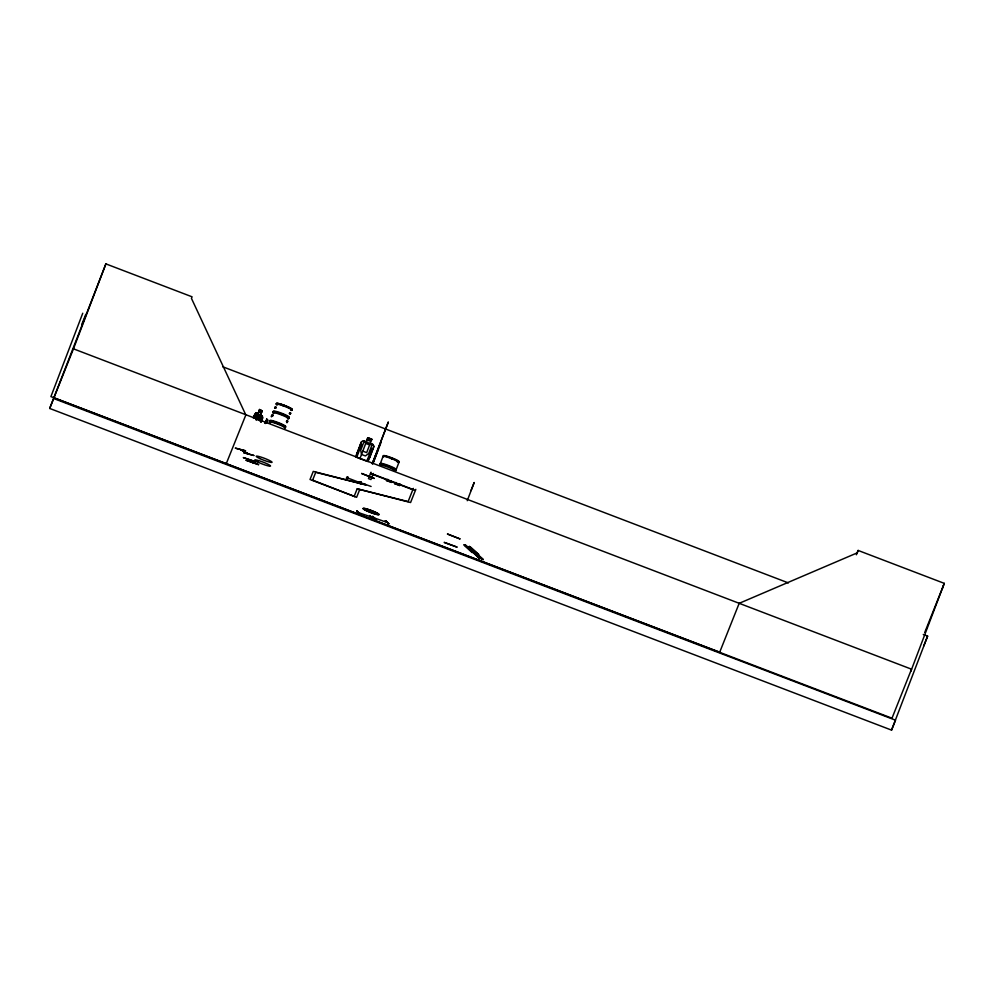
<?xml version="1.0" encoding="UTF-8"?>
<svg xmlns="http://www.w3.org/2000/svg" width="994" height="994" viewBox="0 0 994 994"><rect width="100%" height="100%" fill="white"/><g stroke="black" fill="none" stroke-linecap="round" stroke-linejoin="round"><path stroke-width="1.49" d="M256.278 420.238C254.849 413.231 258.452 412.721 257.148 419.592C259.185 414.597 263.311 417.02 258.167 420.002M357.206 452.817L356.908 457.451L366.699 461.166L369.706 457.6L373.943 446.492L373.036 444.467L370.327 443.448M357.07 457.352L357.355 452.854L361.555 441.833M254.029 455.563L243.667 452.717L253.582 455.351M246.152 460.259L258.589 464.583M245.754 414.796L191.457 298.386L192.066 296.808L105.886 263.882L49.7 408.447L891.556 730.118L895.519 720.19L53.664 398.507L49.7 408.447M910.802 671.372L944.3 583.366L858.133 550.44L856.406 554.764M942.635 588.001L943.368 585.826M82.75 313.234L50.905 396.606L891.991 718.215L911.523 669.186L73.457 348.832L53.924 397.811L719.706 652.201M73.457 348.832L105.886 263.882M139.831 431.433L140.104 430.737M256.253 412.821L254.936 413.79L253.246 417.89L256.154 412.634L258.042 413.628M254.775 418.35L256.253 414.486L258.08 413.815L259.633 409.491L257.968 413.79M256.079 419.058L257.558 415.194L259.993 416.536L258.515 420.387M245.17 450.754L235.255 448.12L245.63 450.791M259.819 421.108L261.298 417.244L260.515 415.157L262.13 410.895L260.664 415.057L262.354 415.989L262.714 417.952L261.024 422.102M260.913 422.065L262.503 417.927L262.155 416.076M265.1 423.432L266.839 419.17L265.236 423.481M266.454 422.885L267.51 420.127M266.591 422.935L267.734 420.064L266.703 419.12M346.372 478.3L347.142 476.747L347.763 477.083L347.068 478.574L346.459 478.238M355.566 456.892L361.443 441.721L363.332 440.752L366.314 441.895M356.734 457.277L361.543 444.666L360.4 444.219M366.165 441.858L367.755 437.708L371.918 439.298L370.141 443.535L371.706 445.697L368.749 453.426L365.407 455.935L361.518 454.444L360.698 450.344L363.642 442.616L366.252 442.032M359.94 458.582L367.842 437.894M358.325 481.854L371.11 486.488M366.848 461.204L371.681 448.542L372.812 449.039M367.991 461.651L373.781 446.492L372.924 444.579L363.332 440.938M360.487 483.68L361.133 482.102L360.474 483.705L359.766 483.432L360.449 481.941L361.17 482.189M372.427 463.676L388.356 421.965L372.29 463.689L375.521 455.6M372.936 463.341L377.77 450.667M372.862 463.838L381 442.578M373.371 473.442L370.948 479.555L368.476 478.611L371.011 472.212M359.791 514.01L356.672 511.065L360.474 514.246L357.293 511.152M380.367 463.477L383.187 456.022A8.499 1.019 20.9 0 1 393.549 458.88A8.499 1.019 20.9 0 1 397.811 462.111M387.71 479.307L387.436 480.015L390.729 481.27M372.787 518.433L373.446 518.557M399.041 462.073L396.196 469.528A8.486 1.019 20.9 0 0 386.579 464.794A8.486 1.019 20.9 0 0 381.224 464.347M395.947 482.463L395.674 483.159L397.215 484.115L400.271 484.103M413.355 488.389L408.112 501.572L357.927 488.998L410.584 502.517L415.827 489.334M456.905 547.122L444.156 542.376L456.954 547.023M467.242 500.715L474.2 482.5L470.97 490.601M858.133 550.44L857.188 552.888L739.176 603.333M891.556 730.118L927.626 636.123L923.277 634.458M81.806 324.367L85.757 314.439M226.222 463.776L245.878 414.846M312.501 480.425L315.732 472.336L366.003 484.948L313.259 471.392L310.029 479.493L354.846 496.602L312.625 480.139M719.656 652.325L739.225 603.221M924.78 632.346L944.3 583.366M923.662 646.05L927.626 636.123M367.531 476.101L368.277 476.263M364.549 483.991L365.121 484.227M255.93 461.85L243.294 457.575L255.781 461.812M366.662 460.992L369.569 457.526M372.874 516.433L376.055 519.527L372.203 516.408L372.887 516.644M347.738 476.871L347.055 478.362M472.597 552.428L464.273 544.712M465.478 545.122L479.419 558.442L473.641 553.037M469.243 546.414L477.567 554.118M465.602 545.159L473.914 552.875M476.871 554.143L482.425 559.287M482.5 559.324L477.045 554.23M477.977 554.702L477.344 554.515L483.221 559.56M283.24 405.987L284.06 406.024M283.501 406.037L284.309 405.937M391.611 458.371L391.884 458.656M248.798 454.072L240.908 449.748L241.604 450.133M249.357 459.8L252.389 462.458M478.313 554.727L469.367 546.452M240.486 449.648L248.45 453.985M391.114 458.396L392.195 458.731M370.861 516.818L358.846 512.742M374.427 518.023L386.828 522.322M391.76 481.655L389.486 481.258L391.437 482.463L386.219 480.462L388.443 480.86L386.467 479.642M399.998 484.811L397.737 484.413L399.675 485.606L394.456 483.618L396.681 484.003L394.717 482.786M249.432 459.824L250.239 460.247M252.476 462.62L249.954 460.011M253.756 416.138L254.129 416.436M260.49 419.915L261.211 420.313M284.073 405.838L284.731 406.074M356.622 511.127L357.306 511.363M258.577 464.683L246.127 460.334M359.828 482.624L347.664 477.965M391.027 458.42L391.897 458.756M222.706 366.761L788.391 582.919M367.743 437.72L371.905 439.311M365.73 443.411L369.619 444.902L366.674 452.618L362.785 451.139M370.613 473.256L415.417 490.377M370.489 473.554L412.833 489.731M248.177 453.873L247.68 453.575M259.521 409.466L262.242 410.92L259.558 409.652M256.141 412.796L262.267 416.101M385.411 520.806L388.517 523.565M373.483 518.632L369.619 515.551L372.936 518.359M470.734 547.222L478.884 554.577M469.541 546.812L483.308 559.597M474.56 553.559L480.214 558.715L465.764 545.532M464.571 545.122L472.709 552.465M463.9 544.898L472.088 552.577M359.927 483.37L360.611 481.804M266.69 419.294L267.647 420.176M267.237 420.711L266.703 420.176L266.715 422.09M383.324 455.674A8.486 1.019 20.9 0 1 394.63 458.992A8.486 1.019 20.9 0 1 396.581 461.514M383.237 456.842A8.424 1.006 20.9 0 1 391.313 458.569A8.424 1.006 20.9 0 1 398.445 462.657M380.019 464.794A8.598 1.031 20.9 0 1 388.256 466.559A8.598 1.031 20.9 0 1 395.537 470.721M379.919 465.378A8.486 1.019 20.9 0 1 388.058 467.105A8.486 1.019 20.9 0 1 395.227 471.218M380.913 464.857A8.598 1.031 20.9 0 1 388.443 466.074A8.598 1.031 20.9 0 1 394.829 470.174M290.546 412.87A8.449 1.019 20.9 0 1 289.465 413.293M275.81 408.062A8.449 1.019 20.9 0 1 276.183 407.118M289.527 413.119A8.424 1.006 20.9 0 1 290.037 414.138M274.829 408.323A8.424 1.006 20.9 0 1 275.897 407.913M290.472 413.218A8.499 1.019 20.9 0 1 289.391 413.628M274.94 407.851A8.499 1.019 20.9 0 1 276.021 407.428M286.62 421.17A8.598 1.031 20.9 0 1 287.129 422.214M271.611 416.275A8.598 1.031 20.9 0 1 272.704 415.852M286.993 422.214A8.461 1.019 20.9 0 1 286.806 422.698M271.524 416.859A8.461 1.019 20.9 0 1 271.722 416.374M286.794 420.698A8.598 1.031 20.9 0 1 286.421 421.655M271.797 415.803A8.598 1.031 20.9 0 1 272.89 415.38M287.775 421.009A8.486 1.019 20.9 0 1 286.533 421.071M272.803 415.827A8.486 1.019 20.9 0 1 273.188 414.883M270.169 422.897A8.486 1.019 20.9 0 1 276.568 423.705A8.486 1.019 20.9 0 1 284.781 428.215M269.573 421.779A8.598 1.031 20.9 0 1 277.811 423.543A8.598 1.031 20.9 0 1 285.092 427.718M277.028 405.08A8.424 1.006 20.9 0 1 284.408 406.273A8.424 1.006 20.9 0 1 290.658 410.298M277.14 404.608A8.499 1.019 20.9 0 1 283.538 405.415A8.499 1.019 20.9 0 1 291.776 409.938M273.822 413.044A8.598 1.031 20.9 0 1 281.352 414.262A8.598 1.031 20.9 0 1 287.738 418.362M270.082 420.81A8.461 1.019 20.9 0 1 279.227 422.947A8.461 1.019 20.9 0 1 284.47 426.575M273.027 413.082A8.461 1.019 20.9 0 1 282.172 415.219A8.461 1.019 20.9 0 1 287.428 418.847M269.759 421.307A8.598 1.031 20.9 0 1 279.041 423.469A8.598 1.031 20.9 0 1 284.371 427.159M274.009 412.572A8.598 1.031 20.9 0 1 280.482 413.392A8.598 1.031 20.9 0 1 288.819 417.965M273.611 411.528A8.486 1.019 20.9 0 1 281.737 413.255A8.486 1.019 20.9 0 1 288.919 417.381M361.667 473.479L374.328 478.449L361.667 473.504M447.499 534.014L460.16 538.984L447.499 534.039M259.832 410.609L259.31 411.988L260.875 412.845L261.397 411.466L259.832 410.609M368.265 438.851L367.743 440.23L370.24 441.187L370.774 439.808L368.265 438.851M385.896 521.042L385.2 520.831L389.052 523.95L385.896 521.042M357.119 488.924L354.15 496.379L356.622 497.323L359.592 489.868L357.119 488.924M366.786 510.829A8.486 1.019 20.9 0 0 379 514.557A8.486 1.019 20.9 0 0 367.445 509.189A8.486 1.019 20.9 0 0 366.786 510.829A8.486 1.019 20.9 0 0 378.987 514.581A8.486 1.019 20.9 0 0 367.432 509.214A8.486 1.019 20.9 0 0 366.774 510.854M258.378 462.347A8.449 1.019 20.9 0 0 270.542 466.049A8.449 1.019 20.9 0 0 259.036 460.707A8.449 1.019 20.9 0 0 258.378 462.347M283.675 405.08A8.486 1.019 20.9 0 0 277.289 404.26A8.486 1.019 20.9 0 1 283.663 405.13A8.486 1.019 20.9 0 1 291.888 409.578A8.486 1.019 20.9 0 0 283.663 405.13M259.856 458.582A8.486 1.019 20.9 0 0 272.07 462.309A8.486 1.019 20.9 0 0 260.515 456.942A8.486 1.019 20.9 0 0 259.856 458.582"/></g></svg>
